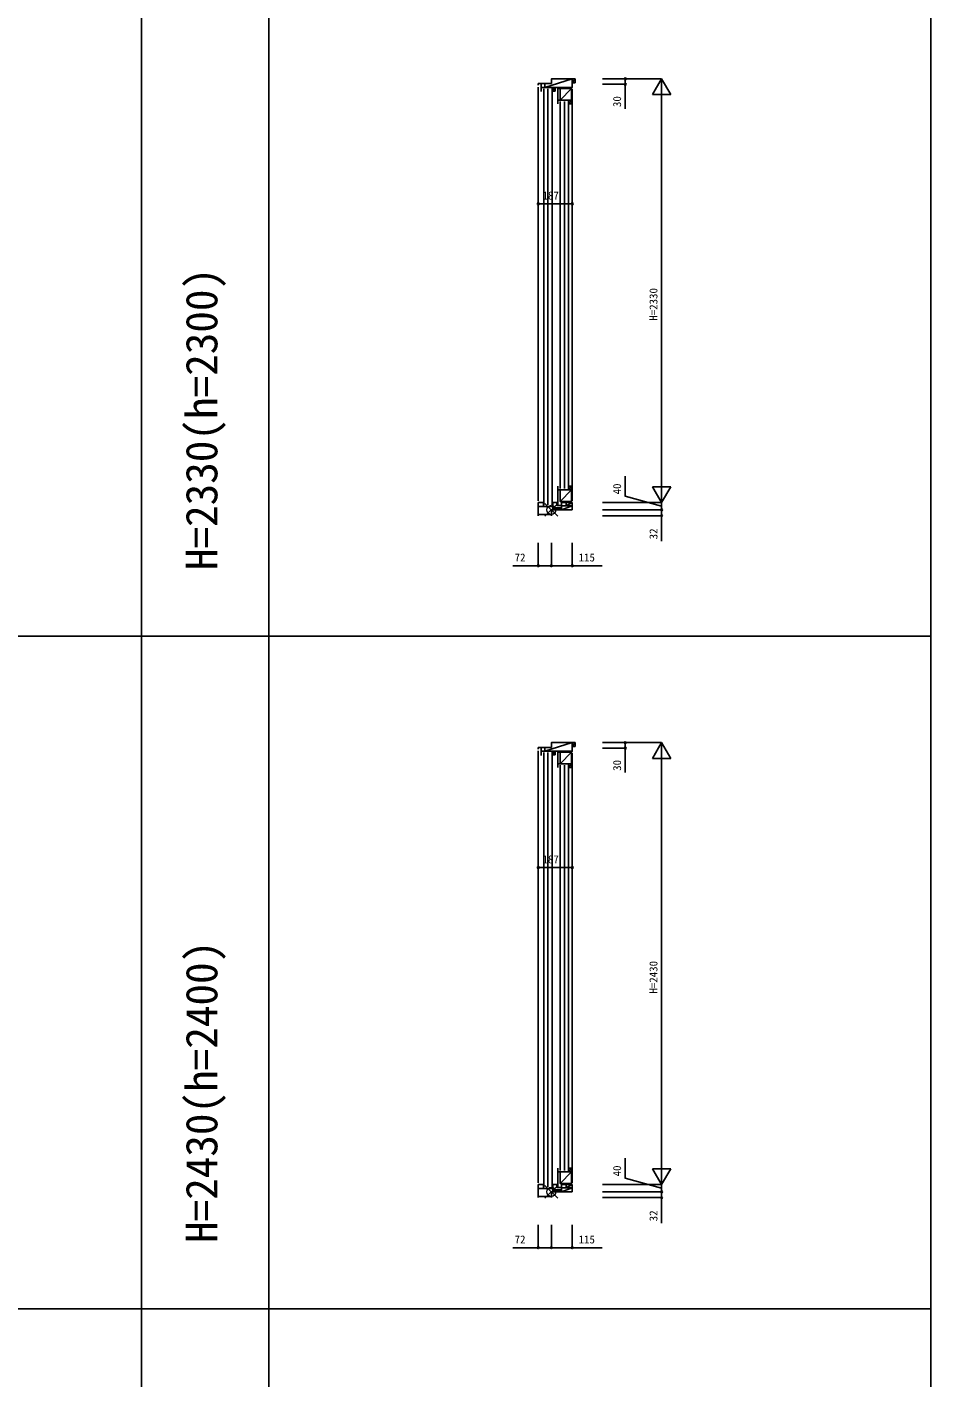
# Model space of a CAD drawing. Units: millimetres, scale not verified. Extents: x -19250 to 19250, y -14000 to 14000.
# Drawn here: x 2660 to 7630, y -6280 to 1149 of the extents above; entities that cross this region are included whole.
import ezdxf
from ezdxf.enums import TextEntityAlignment as Align

# ---------------------------------------------------------------- set-up
doc = ezdxf.new("R2010")
doc.units = ezdxf.units.MM
doc.header["$LTSCALE"] = 50
for name, color, linetype in [('0-0_0', 7, 'Continuous'), ('0-3_YKK_C1', 4, 'Continuous'), ('0-4_YKK_F1', 7, 'Continuous'), ('0-6_YKK_N1', 2, 'Continuous')]:
    doc.layers.add(name, color=color, linetype=linetype)
doc.layers.add('0-5_YKK_IN', color=1, linetype='Continuous', lineweight=18)
doc.styles.add('ＭＳ ゴシック', font='')
doc.styles.get('ＭＳ ゴシック').set_extended_font_data('MS Gothic')

msp = doc.modelspace()

# ---------------------------------------------------------------- linework, layer by layer
at = {"layer": '0-3_YKK_C1'}
for p, q in [((5470.75, 829), (5470.75, 838)), ((5542.75, 838), (5470.75, 838)), ((5470.75, 819), (5470.75, -1456)), ((5487.55, 794), (5487.55, 838)), ((5657.75, 864), (5507.75, 817)), ((5507.75, 838), (5507.75, 817)), ((5657.75, 864), (5674.25, 864)), ((5657.75, 842.49), (5674.25, 863.99)), ((5657.75, 842.5), (5674.25, 842.5)), ((5674.25, 864), (5674.25, 842.5)), ((5501.75, 810), (5501.75, -1479)), ((5524.25, 810), (5524.25, -1479)), ((5546.75, 810), (5546.75, -1479)), ((5563.75, 817), (5547.25, 797)), ((5578.75, 747), (5653.75, 747)), ((5590.75, 811), (5590.75, 747)), ((5653.75, 811), (5590.75, 747)), ((5637.25, 727), (5637.25, 747)), ((5653.75, 747), (5637.25, 727)), ((5653.75, 811), (5653.75, 727)), ((5657.75, 807), (5657.75, -1456)), ((5591.75, 740), (5591.75, -1389)), ((5614.25, -1389), (5614.25, 740)), ((5636.75, 740), (5636.75, -1389)), ((5637.25, 727), (5653.75, 727)), ((5578.75, -1376), (5578.75, -1477)), ((5578.75, -1396), (5653.75, -1396)), ((5590.75, -1460), (5653.75, -1396)), ((5653.75, -1376), (5637.25, -1396)), ((5470.75, -1538), (5470.75, -1466)), ((5598.35, -1506), (5598.35, -1466)), ((5657.75, -1466), (5598.35, -1466)), ((5657.75, -1484), (5598.35, -1484)), ((5657.75, -1484), (5598.35, -1506)), ((5623.75, -1484), (5623.75, -1466)), ((5623.75, -1484), (5657.75, -1466)), ((5657.75, -1466), (5657.75, -1506)), ((5551.75, -1487.3), (5470.75, -1487.3)), ((5470.75, -1531.7), (5542.75, -1531.7)), ((5542.75, -1538), (5542.75, -1506)), ((5657.75, -1506), (5542.75, -1506)), ((5558.75, -1503.74), (5567.49, -1495)), ((5562.15, -1506), (5573.01, -1495.14)), ((5567.8, -1506), (5578.8, -1495)), ((5573.46, -1506), (5584.46, -1495)), ((5577.25, -1506), (5577.25, -1495)), ((5579.12, -1506), (5590.12, -1495)), ((5584.77, -1506), (5595.77, -1495)), ((5590.43, -1506), (5598.35, -1498.08)), ((5596.09, -1506), (5598.35, -1503.74)), ((5470.75, -2821), (5470.75, -2812)), ((5542.75, -2812), (5470.75, -2812)), ((5487.55, -2856), (5487.55, -2812)), ((5657.75, -2786), (5507.75, -2833)), ((5507.75, -2812), (5507.75, -2833)), ((5657.75, -2786), (5674.25, -2786)), ((5657.75, -2807.51), (5674.25, -2786.01)), ((5657.75, -2807.5), (5674.25, -2807.5)), ((5674.25, -2786), (5674.25, -2807.5)), ((5470.75, -2831), (5470.75, -5206)), ((5501.75, -2840), (5501.75, -5229)), ((5524.25, -2840), (5524.25, -5229)), ((5546.75, -2840), (5546.75, -5229)), ((5563.75, -2833), (5547.25, -2853)), ((5590.75, -2839), (5590.75, -2903)), ((5653.75, -2839), (5590.75, -2903)), ((5653.75, -2839), (5653.75, -2923)), ((5657.75, -2843), (5657.75, -5206)), ((5578.75, -2903), (5653.75, -2903)), ((5591.75, -2910), (5591.75, -5139)), ((5614.25, -5139), (5614.25, -2910)), ((5636.75, -2910), (5636.75, -5139)), ((5637.25, -2923), (5637.25, -2903)), ((5653.75, -2903), (5637.25, -2923)), ((5637.25, -2923), (5653.75, -2923)), ((5578.75, -5126), (5578.75, -5227)), ((5578.75, -5146), (5653.75, -5146)), ((5590.75, -5210), (5653.75, -5146)), ((5653.75, -5126), (5637.25, -5146)), ((5470.75, -5288), (5470.75, -5216)), ((5551.75, -5237.3), (5470.75, -5237.3)), ((5542.75, -5288), (5542.75, -5256)), ((5657.75, -5256), (5542.75, -5256)), ((5558.75, -5253.74), (5567.49, -5245)), ((5562.15, -5256), (5573.01, -5245.14)), ((5567.8, -5256), (5578.8, -5245)), ((5573.46, -5256), (5584.46, -5245)), ((5577.25, -5256), (5577.25, -5245)), ((5579.12, -5256), (5590.12, -5245)), ((5584.77, -5256), (5595.77, -5245)), ((5590.43, -5256), (5598.35, -5248.08)), ((5596.09, -5256), (5598.35, -5253.74)), ((5598.35, -5256), (5598.35, -5216)), ((5657.75, -5216), (5598.35, -5216)), ((5657.75, -5234), (5598.35, -5234)), ((5657.75, -5234), (5598.35, -5256)), ((5623.75, -5234), (5623.75, -5216)), ((5623.75, -5234), (5657.75, -5216)), ((5657.75, -5216), (5657.75, -5256)), ((5470.75, -5281.7), (5542.75, -5281.7))]:
    msp.add_line(p, q, dxfattribs=at)
for points in [[(5542.75, 838), (5542.75, 864), (5657.75, 864), (5657.75, 817), (5487.55, 817)], [(5563.75, 817), (5563.75, 797), (5547.25, 797), (5547.25, 817), (5563.75, 797)], [(5653.75, 811), (5578.75, 811), (5578.75, 727)], [(5653.75, -1376), (5653.75, -1460), (5590.75, -1460), (5590.75, -1396)], [(5653.75, -1376), (5637.25, -1376), (5637.25, -1396)], [(5470.75, -1466), (5498.75, -1466), (5498.75, -1487.3)], [(5551.75, -1506), (5551.75, -1466), (5572.75, -1466), (5572.75, -1481.5), (5598.35, -1481.5)], [(5558.75, -1506), (5558.75, -1495), (5598.35, -1495)], [(5542.75, -2812), (5542.75, -2786), (5657.75, -2786), (5657.75, -2833), (5487.55, -2833)], [(5563.75, -2833), (5563.75, -2853), (5547.25, -2853), (5547.25, -2833), (5563.75, -2853)], [(5653.75, -2839), (5578.75, -2839), (5578.75, -2923)], [(5653.75, -5126), (5653.75, -5210), (5590.75, -5210), (5590.75, -5146)], [(5653.75, -5126), (5637.25, -5126), (5637.25, -5146)], [(5470.75, -5216), (5498.75, -5216), (5498.75, -5237.3)], [(5551.75, -5256), (5551.75, -5216), (5572.75, -5216), (5572.75, -5231.5), (5598.35, -5231.5)], [(5558.75, -5256), (5558.75, -5245), (5598.35, -5245)]]:
    msp.add_lwpolyline(points, dxfattribs=at)
at = {"layer": '0-4_YKK_F1'}
for p, q in [((3290, -14000), (3290, 13300)), ((3990, -14000), (3990, 13300)), ((7630, -14000), (7630, 13300)), ((-19250, -2200), (7630, -2200)), ((-19250, -5900), (7630, -5900))]:
    msp.add_line(p, q, dxfattribs=at)
at = {"layer": '0-5_YKK_IN'}
for p, q in [((5578.11, -1470.64), (5507.39, -1541.36)), ((5578.11, -1541.36), (5507.39, -1470.64)), ((5578.11, -5220.64), (5507.39, -5291.36)), ((5578.11, -5291.36), (5507.39, -5220.64))]:
    msp.add_line(p, q, dxfattribs=at)
for centre in [(5542.75, -1506), (5542.75, -5256)]:
    msp.add_circle(centre, 25, dxfattribs=at)
at = {"layer": '0-6_YKK_N1'}
for p, q in [((5823.25, 864), (6149.25, 864)), ((5824.25, 834), (5949.25, 834)), ((6149.25, 864), (6099.25, 777.4)), ((6149.25, -1466), (6149.25, 864)), ((6149.25, 864), (6199.25, 777.4)), ((6099.25, 777.4), (6199.25, 777.4)), ((5470.75, 52.17), (5470.75, 177.17)), ((5657.75, 177.17), (5470.75, 177.17)), ((5657.75, 52.17), (5657.75, 177.17)), ((6149.25, -1466), (6099.25, -1379.4)), ((6199.25, -1379.4), (6099.25, -1379.4)), ((6149.25, -1466), (6199.25, -1379.4)), ((5823.25, -1466), (6149.25, -1466)), ((6149.25, -1506), (6149.25, -1466)), ((5823.25, -1506), (6149.25, -1506)), ((5823.25, -1538), (6149.25, -1538)), ((5470.75, -1688), (5470.75, -1813)), ((5657.75, -1688), (5657.75, -1813)), ((5542.75, -1813), (5657.75, -1813)), ((5822.54, -1813), (5657.75, -1813)), ((5823.25, -2786), (6149.25, -2786)), ((5824.25, -2816), (5949.25, -2816)), ((6149.25, -2786), (6099.25, -2872.6)), ((6149.25, -5216), (6149.25, -2786)), ((6149.25, -2786), (6199.25, -2872.6)), ((6099.25, -2872.6), (6199.25, -2872.6)), ((5470.75, -3597.83), (5470.75, -3472.83)), ((5657.75, -3472.83), (5470.75, -3472.83)), ((5657.75, -3597.83), (5657.75, -3472.83)), ((6149.25, -5216), (6099.25, -5129.4)), ((6199.25, -5129.4), (6099.25, -5129.4)), ((6149.25, -5216), (6199.25, -5129.4)), ((5823.25, -5216), (6149.25, -5216)), ((5823.25, -5256), (6149.25, -5256)), ((6149.25, -5256), (6149.25, -5216)), ((5823.25, -5288), (6149.25, -5288)), ((5470.75, -5438), (5470.75, -5563)), ((5657.75, -5438), (5657.75, -5563)), ((5542.75, -5563), (5657.75, -5563)), ((5822.54, -5563), (5657.75, -5563))]:
    msp.add_line(p, q, dxfattribs=at)
for points in [[(5949.25, 864), (5949.25, 834), (5949.25, 699)], [(6149.25, -1486), (5949.25, -1431), (5949.25, -1321)], [(6149.25, -1506), (6149.25, -1538), (6149.25, -1678)], [(5542.75, -1688), (5542.75, -1813), (5470.75, -1813), (5330.75, -1813)], [(5949.25, -2786), (5949.25, -2816), (5949.25, -2951)], [(6149.25, -5236), (5949.25, -5181), (5949.25, -5071)], [(6149.25, -5256), (6149.25, -5288), (6149.25, -5428)], [(5542.75, -5438), (5542.75, -5563), (5470.75, -5563), (5330.75, -5563)]]:
    msp.add_lwpolyline(points, dxfattribs=at)
for centre in [(5949.25, 864), (5949.25, 834), (5470.75, 177.17), (5657.75, 177.17), (6149.25, -1506), (6149.25, -1538), (5470.75, -1813), (5542.75, -1813), (5657.75, -1813), (5949.25, -2786), (5949.25, -2816), (5470.75, -3472.83), (5657.75, -3472.83), (6149.25, -5256), (6149.25, -5288), (5470.75, -5563), (5542.75, -5563), (5657.75, -5563)]:
    msp.add_circle(centre, 5, dxfattribs=at)

# ---------------------------------------------------------------- texts
at = {"layer": '0-0_0', "color": 3, "style": 'ＭＳ ゴシック'}
for s, p in [('H=2330(h=2300)', (3759, -1837.5)), ('H=2430(h=2400)', (3759, -5537.5))]:
    msp.add_text(s, height=174.5, rotation=90, dxfattribs=at).set_placement(p, align=Align.BOTTOM_LEFT)
at = {"layer": '0-6_YKK_N1', "style": 'ＭＳ ゴシック'}
for s, p in [('30', (5939.25, 709)), ('H=2330', (6139.25, -466)), ('40', (5939.25, -1421)), ('32', (6139.25, -1668)), ('30', (5939.25, -2941)), ('H=2430', (6139.25, -4166)), ('40', (5939.25, -5171)), ('32', (6139.25, -5418))]:
    msp.add_text(s, height=43.99, rotation=90, dxfattribs=at).set_placement(p, align=Align.BOTTOM_LEFT)
for s, p in [('187', (5494.25, 187.17)), ('72', (5340.75, -1803)), ('115', (5692.54, -1803)), ('187', (5494.25, -3462.83)), ('72', (5340.75, -5553)), ('115', (5692.54, -5553))]:
    msp.add_text(s, height=43.99, dxfattribs=at).set_placement(p, align=Align.BOTTOM_LEFT)

doc.saveas('drawing.dxf')
